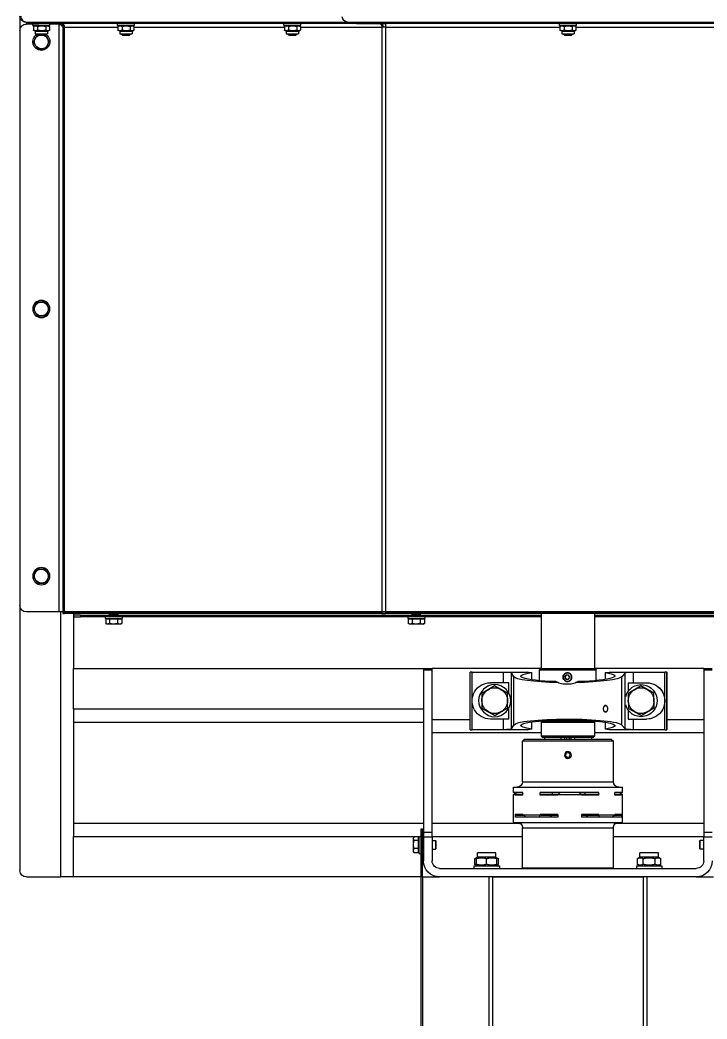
# Model space of a CAD drawing. Extents: x -3873 to 164127, y 7129 to 96529.
# Drawn here: x 59264 to 59907, y 23815 to 24750 of the extents above; entities that cross this region are included whole.
import ezdxf

# ---------------------------------------------------------------- set-up
doc = ezdxf.new("R2010")
doc.units = 0
doc.layers.add('LAYOUT-KROMEKA', color=1, linetype='CONTINUOUS')

# ---------------------------------------------------------------- blocks, each defined once
blk = doc.blocks.new('artik seperatoru-ust')
at = {"layer": 'LAYOUT-KROMEKA'}
for p, q in [((840, 455.23), (840, 25)), ((841.5, 25), (841.5, 455.23)), ((1396.5, -206), (1396.5, 206)), ((843, 170.47), (843, -170.47)), ((844.5, 170.47), (844.5, -170.47)), ((844.5, -170.47), (844.5, 170.47)), ((1391.6, 7.5), (1391.6, 170.47)), ((1395, 170.47), (1395, -170.47)), ((596.5, 120), (596.5, 136.06)), ((633.8, 135), (633.8, 127)), ((638.29, 127), (638.29, 135)), ((789.99, 135), (789.99, 127)), ((791.5, 127), (791.5, 135)), ((611.5, 127), (633.8, 127)), ((622.5, 127), (622.5, 123.87)), ((622.5, 123.87), (630.5, 123.87)), ((623.27, 123.1), (622.5, 123.87)), ((629.73, 123.1), (623.27, 123.1)), ((629.73, 123.1), (630.5, 123.87)), ((630.5, 127), (630.5, 123.87)), ((638.29, 127), (633.8, 127)), ((634.5, 42.5), (634.5, 127)), ((789.99, 127), (638.29, 127)), ((646.5, 127), (646.5, 44.37)), ((731.5, 127), (731.5, 25)), ((743.5, 127), (743.5, 92.88)), ((791.5, 127), (789.99, 127)), ((791.5, 127), (791.5, 25.4)), ((596.5, 120), (596.5, -120)), ((604.5, -120), (604.5, 120)), ((607, 88.01), (604.5, 88.01)), ((607, 64.01), (607, 88.01)), ((607, 84.71), (608.31, 86.98)), ((608.31, 86.98), (613.69, 86.98)), ((615, 84.71), (613.69, 86.98)), ((615, 84.71), (615, 67.31)), ((615, 84.71), (619, 84.71)), ((619, 84.71), (619, 67.31)), ((734.3, 92.88), (734.3, 92.6)), ((734.3, 92.88), (788.3, 92.88)), ((734.3, 90.67), (734.3, 92.6)), ((734.3, 92.6), (788.3, 92.6)), ((734.3, 90.67), (734.3, 61.34)), ((734.3, 90.67), (761.3, 90.67)), ((761.3, 90.67), (788.3, 90.67)), ((788.3, 92.6), (788.3, 92.88)), ((788.3, 92.6), (788.3, 90.67)), ((788.3, 61.34), (788.3, 90.67)), ((608.31, 81.5), (613.69, 81.5)), ((596.5, 73.94), (1.5, 73.94)), ((596.5, 70.47), (1.5, 70.47)), ((596.5, -70.47), (596.5, 70.47)), ((607, 67.31), (608.31, 65.04)), ((608.31, 70.53), (613.69, 70.53)), ((615, 67.31), (613.69, 65.04)), ((615, 67.31), (619, 67.31)), ((744.3, 73.67), (744.3, 73.64)), ((744.3, 56.28), (744.3, 73.64)), ((778.3, 73.64), (778.3, 73.67)), ((778.3, 56.28), (778.3, 73.64)), ((607, 64.01), (604.5, 64.01)), ((608.31, 65.04), (613.69, 65.04)), ((734.3, 61.34), (734.3, 38.68)), ((734.3, 61.34), (744.3, 61.34)), ((752.8, 56.28), (744.3, 56.28)), ((778.3, 56.28), (770.2, 56.28)), ((778.3, 61.34), (788.3, 61.34)), ((788.3, 38.68), (788.3, 61.34)), ((647.6, -51), (647.6, 51)), ((647.6, 51), (673.6, 51)), ((652.6, 50.15), (652.6, 12.79)), ((655.1, 50.15), (652.6, 50.15)), ((655.1, 50.15), (654.1, 49.17)), ((654.1, 49.17), (654.1, 43.27)), ((655.1, 50.15), (655.1, 43.96)), ((673.6, 49.66), (673.1, 50.15)), ((673.6, 50.15), (673.1, 50.15)), ((673.1, 50.15), (673.1, 43.96)), ((673.6, 50.15), (673.6, 51)), ((675.6, 49), (673.6, 51)), ((673.6, 50.15), (673.6, 49.66)), ((674.1, 49.17), (673.6, 49.66)), ((674.1, 43.96), (674.1, 49.17)), ((675.6, 51), (680.6, 51)), ((675.6, 51), (675.6, 43.96)), ((680.6, -51), (680.6, 51)), ((738.71, 50.52), (735.14, 53.65)), ((735.14, 53.65), (787.46, 53.65)), ((738.71, 50.52), (783.89, 50.52)), ((787.46, 53.65), (783.89, 50.52)), ((604.5, 42.4), (604.6, 42.5)), ((604.6, 42.5), (604.6, -42.5)), ((604.6, 42.5), (642.6, 42.5)), ((642.6, -42.5), (642.6, 42.5)), ((654.6, 43.96), (655.1, 43.96)), ((654.6, 28.91), (654.6, 43.96)), ((673.1, 43.96), (675.6, 43.96)), ((685.6, -42.5), (685.6, 42.5)), ((685.6, 42.5), (723.6, 42.5)), ((723.6, 42.5), (723.6, -42.5)), ((725.6, 40.5), (723.6, 42.5)), ((725.6, -40.5), (725.6, 40.5)), ((734.3, 38.68), (734.84, 34.72)), ((787.76, 34.72), (788.3, 38.68)), ((654.6, 28.62), (654.1, 28.34)), ((654.1, 28.34), (654.1, 12.79)), ((655.1, 28.91), (654.6, 28.62)), ((654.6, 28.91), (655.1, 28.91)), ((654.6, 28.91), (654.6, 28.62)), ((655.1, 28.91), (655.1, 12.79)), ((673.1, 28.91), (673.1, 12.79)), ((673.1, 28.91), (675.6, 28.91)), ((674.1, 28.34), (673.1, 28.91)), ((674.1, 12.54), (674.1, 28.34)), ((675.6, 28.91), (675.6, -25.86)), ((741.36, 34.72), (734.84, 34.72)), ((787.76, 34.72), (781.24, 34.72)), ((727.35, 21.95), (725.6, 21.95)), ((727.35, 21.95), (727.35, 6.25)), ((727.4, 18.75), (727.35, 18.75)), ((727.4, 24), (728.4, 25)), ((727.4, -24), (727.4, 24)), ((728.4, 25), (728.4, -25)), ((741.3, 25), (728.4, 25)), ((741.3, -25), (741.3, 25)), ((742.3, 24), (741.3, 25)), ((742.3, 25.4), (742.44, 25.54)), ((742.3, -25.4), (742.3, 25.4)), ((780.25, 26.5), (790.4, 26.5)), ((790.4, -26.5), (790.4, 26.5)), ((791.5, 25.4), (790.4, 26.5)), ((791.5, -25.4), (791.5, 25.4)), ((843, 25), (791.5, 25)), ((655.1, 12.79), (652.6, 12.79)), ((673.6, 12.79), (673.1, 12.79)), ((673.6, -9.27), (673.6, 12.79)), ((673.73, 12.64), (674.1, 12.54)), ((674.1, 16.15), (675.6, 16.15)), ((674.1, 12.54), (674.1, 12.18)), ((675.5, 16.15), (675.5, 10.47)), ((708.32, -0.38), (709.13, 1.78)), ((709.13, 1.78), (711.41, 2.16)), ((711.41, 2.16), (712.88, 0.38)), ((712.88, 0.38), (712.07, -1.78)), ((727.35, 6.25), (725.6, 6.25)), ((725.6, 3.15), (727.35, 3.15)), ((727.35, 1.25), (725.6, 1.25)), ((727.35, 6.25), (727.35, 3.15)), ((727.35, 1.25), (727.35, 3.15)), ((743.4, -8.39), (743.4, 6.81)), ((781.5, 0.67), (783.5, 1.83)), ((781.5, -1.64), (781.5, 0.67)), ((783.5, 1.83), (785.5, 0.67)), ((785.5, 0.67), (785.5, -1.64)), ((1384.1, 3.23), (1384.87, 4)), ((1384.1, -3.23), (1384.1, 3.23)), ((1384.87, 4), (1384.87, -4)), ((1385.4, 4), (1384.87, 4)), ((1385.4, -5.8), (1385.4, 5.8)), ((1387.9, 5.8), (1385.4, 5.8)), ((1387.9, 5.8), (1388.78, 7.33)), ((1387.9, -5.8), (1387.9, 5.8)), ((1392.42, 7.5), (1388.88, 7.5)), ((1392.42, 4.03), (1388.88, 4.03)), ((1393.4, 5.8), (1392.52, 7.33)), ((1393.4, 8), (1393.4, -8)), ((1393.4, 8), (1395, 8)), ((652.6, -9.27), (652.6, -49.37)), ((655.1, -9.27), (652.6, -9.27)), ((654.1, -9.27), (654.1, -25.36)), ((655.1, -9.27), (655.1, -25.86)), ((673.6, -9.27), (673.1, -9.27)), ((673.1, -9.27), (673.1, -25.86)), ((674.1, -9.09), (673.69, -9.16)), ((674.1, -8.69), (674.1, -9.09)), ((674.1, -25.36), (674.1, -9.09)), ((675.5, -7.05), (675.5, -14.45)), ((709.79, -2.16), (708.32, -0.38)), ((712.07, -1.78), (709.79, -2.16)), ((727.35, -1.25), (725.6, -1.25)), ((727.35, -3.15), (725.6, -3.15)), ((725.6, -6.25), (727.35, -6.25)), ((727.35, -3.15), (727.35, -1.25)), ((727.35, -3.15), (727.35, -6.25)), ((727.35, -6.25), (727.35, -21.95)), ((781.5, -1.61), (783.5, -2.76)), ((783.5, -2.79), (781.5, -1.64)), ((783.5, -2.76), (785.5, -1.61)), ((785.5, -1.64), (783.5, -2.79)), ((783.5, -2.76), (783.5, -2.79)), ((1384.1, -3.23), (1384.87, -4)), ((1385.4, -4), (1384.87, -4)), ((1387.9, -5.8), (1385.4, -5.8)), ((1387.9, -5.8), (1388.78, -7.33)), ((1392.42, -3.47), (1388.88, -3.47)), ((1392.42, -7.5), (1388.88, -7.5)), ((1391.6, -170.47), (1391.6, -7.5)), ((1393.4, -5.8), (1392.52, -7.33)), ((1393.4, -8), (1395, -8)), ((674.1, -14.45), (675.6, -14.45)), ((654.1, -25.36), (654.6, -25.61)), ((654.6, -25.61), (655.1, -25.86)), ((654.6, -25.61), (654.6, -25.86)), ((654.6, -25.86), (655.1, -25.86)), ((654.6, -42.02), (654.6, -25.86)), ((673.1, -25.86), (674.1, -25.36)), ((673.1, -25.86), (675.6, -25.86)), ((727.35, -21.95), (725.6, -21.95)), ((727.4, -18.75), (727.35, -18.75)), ((727.4, -24), (728.4, -25)), ((741.3, -25), (728.4, -25)), ((731.5, -25), (731.5, -127)), ((742.3, -24), (741.3, -25)), ((742.3, -25.4), (742.54, -25.64)), ((780.13, -26.5), (790.4, -26.5)), ((791.5, -25.4), (790.4, -26.5)), ((843, -25), (791.5, -25)), ((791.5, -25.4), (791.5, -127)), ((840, -25), (840, -455.77)), ((841.5, -455.77), (841.5, -25)), ((734.84, -33.71), (734.3, -37.51)), ((734.3, -37.51), (734.3, -37.23)), ((734.3, -37.23), (734.34, -37.23)), ((734.84, -33.71), (741.66, -33.71)), ((780.94, -33.71), (787.76, -33.71)), ((788.3, -37.51), (787.76, -33.71)), ((788.26, -37.23), (788.3, -37.23)), ((788.3, -37.23), (788.3, -37.51)), ((604.5, -42.4), (604.6, -42.5)), ((604.6, -42.5), (642.6, -42.5)), ((634.5, -127), (634.5, -42.5)), ((646.5, -44.37), (646.5, -127)), ((654.1, -41.32), (654.1, -48.4)), ((654.6, -42.02), (655.1, -42.02)), ((655.1, -42.02), (655.1, -49.37)), ((673.1, -42.02), (673.1, -49.37)), ((673.1, -42.02), (675.6, -42.02)), ((674.1, -48.4), (674.1, -42.02)), ((675.6, -42.02), (675.6, -51)), ((685.6, -42.5), (707.28, -42.5)), ((713.92, -42.5), (723.6, -42.5)), ((725.6, -40.5), (723.6, -42.5)), ((734.3, -37.51), (734.3, -60.17)), ((788.3, -60.17), (788.3, -37.51)), ((647.6, -51), (673.6, -51)), ((655.1, -49.37), (652.6, -49.37)), ((654.1, -48.4), (655.1, -49.37)), ((673.1, -49.37), (673.6, -48.89)), ((673.6, -49.37), (673.1, -49.37)), ((673.6, -48.89), (674.1, -48.4)), ((673.6, -48.89), (673.6, -49.37)), ((675.6, -49), (673.6, -51)), ((673.6, -51), (673.6, -49.37)), ((675.6, -51), (680.6, -51)), ((735.14, -52.73), (738.71, -50.68)), ((735.14, -52.73), (787.46, -52.73)), ((738.71, -50.68), (783.89, -50.68)), ((744.3, -55.18), (754.56, -55.18)), ((744.3, -55.18), (744.3, -72.54)), ((768.44, -55.18), (778.3, -55.18)), ((778.3, -55.18), (778.3, -72.54)), ((783.89, -50.68), (787.46, -52.73)), ((607, -64.01), (604.5, -64.01)), ((607, -88.01), (607, -64.01)), ((607.46, -66.51), (608.31, -65.04)), ((608.31, -65.04), (613.69, -65.04)), ((614.54, -66.51), (613.69, -65.04)), ((734.3, -60.17), (744.3, -60.17)), ((734.3, -60.17), (734.3, -89.5)), ((778.3, -60.17), (788.3, -60.17)), ((788.3, -89.5), (788.3, -60.17)), ((596.5, -70.47), (1.5, -70.47)), ((596.5, -73.94), (1.5, -73.94)), ((607, -67.31), (607.46, -66.51)), ((608.31, -66.51), (613.69, -66.51)), ((615, -67.31), (614.54, -66.51)), ((615, -67.31), (615, -84.71)), ((615, -67.31), (619, -67.31)), ((619, -67.31), (619, -84.71)), ((608.31, -76.01), (613.69, -76.01)), ((607, -88.01), (604.5, -88.01)), ((607, -84.71), (607.46, -85.51)), ((607.46, -85.51), (608.31, -86.98)), ((608.31, -85.51), (613.69, -85.51)), ((608.31, -86.98), (613.69, -86.98)), ((614.54, -85.51), (613.69, -86.98)), ((615, -84.71), (614.54, -85.51)), ((615, -84.71), (619, -84.71)), ((734.3, -89.5), (760.22, -89.5)), ((734.3, -91.37), (734.3, -89.5)), ((734.3, -91.37), (788.3, -91.37)), ((743.5, -91.37), (743.5, -127)), ((762.38, -89.5), (788.3, -89.5)), ((788.3, -89.5), (788.3, -91.37)), ((596.5, -136.06), (596.5, -120)), ((633.8, -127), (611.5, -127)), ((623.27, -123.1), (622.5, -123.87)), ((630.5, -123.87), (622.5, -123.87)), ((622.5, -127), (622.5, -123.87)), ((623.27, -123.1), (629.73, -123.1)), ((629.73, -123.1), (630.5, -123.87)), ((630.5, -127), (630.5, -123.87)), ((633.8, -127), (638.29, -127)), ((633.8, -127), (633.8, -135)), ((638.29, -135), (638.29, -127)), ((638.29, -127), (789.99, -127)), ((789.99, -127), (791.5, -127)), ((789.99, -127), (789.99, -135)), ((791.5, -135), (791.5, -127)), ((596.5, -136.06), (1.5, -136.06)), ((596.5, -137.5), (1.5, -137.5)), ((596.5, -136), (635.5, -136)), ((596.5, -136.06), (596.5, -137.5)), ((596.5, -137.5), (596.5, -462.5)), ((635.5, -137.5), (596.5, -137.5)), ((633.8, -135), (611.5, -135)), ((618.5, -139.1), (618.5, -137.5)), ((618.5, -139.1), (634.5, -139.1)), ((619, -139.7), (619, -143.82)), ((619, -139.7), (623.03, -139.7)), ((620.8, -139.7), (620.8, -139.1)), ((622.5, -135.35), (622.5, -135)), ((630.5, -135.35), (622.5, -135.35)), ((622.79, -136), (622.5, -135.35)), ((623.03, -139.7), (623.03, -143.82)), ((623.03, -139.7), (630.53, -139.7)), ((630.21, -136), (630.5, -135.35)), ((630.5, -135.35), (630.5, -135)), ((630.53, -139.7), (634, -139.7)), ((630.53, -139.7), (630.53, -143.82)), ((632.2, -139.7), (632.2, -139.1)), ((638.29, -135), (633.8, -135)), ((634, -139.7), (634, -143.82)), ((634.5, -136), (634.5, -135)), ((634.5, -139.1), (634.5, -137.5)), ((634.5, -462.5), (634.5, -139.1)), ((635.5, -136), (641.5, -136)), ((635.5, -136), (635.5, -137.5)), ((641.5, -137.5), (635.5, -137.5)), ((789.99, -135), (638.29, -135)), ((641.5, -137.5), (641.5, -136)), ((646.5, -135), (646.5, -462.5)), ((741.5, -462.5), (741.5, -135)), ((753.5, -135), (753.5, -462.5)), ((791.5, -135), (789.99, -135)), ((791.5, -462.5), (791.5, -135)), ((833.1, -135.27), (833.58, -134.44)), ((833.1, -135.27), (833.1, -136.29)), ((833.1, -136.29), (833.1, -142.06)), ((837.8, -134.27), (833.68, -134.27)), ((837.8, -138.31), (833.68, -138.31)), ((837.8, -134.27), (837.8, -138.31)), ((837.8, -136.07), (838.4, -136.07)), ((837.8, -138.31), (837.8, -145.81)), ((838.4, -149.77), (838.4, -133.77)), ((840, -133.77), (838.4, -133.77)), ((841.5, -138.06), (842.15, -137.77)), ((842.15, -145.77), (842.15, -137.77)), ((842.15, -137.77), (843, -137.77)), ((620, -144.4), (619.17, -143.92)), ((620, -144.4), (621.02, -144.4)), ((621.02, -144.4), (626.78, -144.4)), ((626.78, -144.4), (632.27, -144.4)), ((632.27, -144.4), (633, -144.4)), ((633, -144.4), (633.83, -143.92)), ((833.1, -142.06), (833.1, -147.54)), ((833.1, -147.54), (833.1, -148.27)), ((833.1, -148.27), (833.58, -149.1)), ((837.8, -145.81), (833.68, -145.81)), ((837.8, -149.27), (833.68, -149.27)), ((837.8, -145.81), (837.8, -149.27)), ((837.8, -147.47), (838.4, -147.47)), ((841.5, -145.49), (842.15, -145.77)), ((842.15, -145.77), (843, -145.77)), ((840, -149.77), (838.4, -149.77)), ((843, -173.94), (843, -170.47)), ((844.5, -170.47), (843, -170.47)), ((843, -173.94), (843, -471.06)), ((844.5, -173.94), (843, -173.94)), ((844.5, -173.94), (844.5, -170.47)), ((1391.6, -170.47), (844.5, -170.47)), ((844.5, -170.47), (844.5, -173.94)), ((1391.6, -173.94), (844.5, -173.94)), ((844.5, -173.94), (844.5, -471.06)), ((844.5, -471.06), (844.5, -173.94)), ((1395, -170.47), (1391.6, -170.47)), ((1391.6, -170.47), (1391.6, -173.94)), ((1391.6, -250.23), (1391.6, -173.94)), ((1396.5, -170.47), (1395, -170.47)), ((1395, -170.47), (1396.5, -170.47)), ((1395, -197.62), (1395, -170.47)), ((1395, -197.62), (1395, -494.75)), ((1396.5, -197.62), (1395, -197.62)), ((1395, -197.62), (1396.5, -197.62)), ((1396.5, -507.1), (1396.5, -206)), ((1385.4, -263.53), (1385.4, -251.93)), ((1387.9, -251.93), (1385.4, -251.93)), ((1387.9, -251.93), (1388.78, -250.4)), ((1387.9, -263.53), (1387.9, -251.93)), ((1392.42, -250.23), (1388.88, -250.23)), ((1393.4, -251.93), (1392.52, -250.4)), ((1393.4, -249.73), (1393.4, -265.73)), ((1393.4, -249.73), (1395, -249.73)), ((1384.1, -254.49), (1384.87, -253.73)), ((1384.1, -260.96), (1384.1, -254.49)), ((1384.1, -260.96), (1384.87, -261.73)), ((1384.87, -253.73), (1384.87, -261.73)), ((1385.4, -253.73), (1384.87, -253.73)), ((1385.4, -261.73), (1384.87, -261.73)), ((1392.42, -253.69), (1388.88, -253.69)), ((1392.42, -261.19), (1388.88, -261.19)), ((1387.9, -263.53), (1385.4, -263.53)), ((1387.9, -263.53), (1388.78, -265.06)), ((1392.42, -265.23), (1388.88, -265.23)), ((1391.6, -405.94), (1391.6, -265.23)), ((1393.4, -263.53), (1392.52, -265.06)), ((1393.4, -265.73), (1395, -265.73)), ((1384.1, -410.2), (1384.87, -409.44)), ((1384.1, -416.67), (1384.1, -410.2)), ((1384.87, -409.44), (1384.87, -417.44)), ((1385.4, -409.44), (1384.87, -409.44)), ((1385.4, -419.24), (1385.4, -407.64)), ((1387.9, -407.64), (1385.4, -407.64)), ((1387.9, -407.64), (1388.78, -406.11)), ((1387.9, -419.24), (1387.9, -407.64)), ((1392.42, -405.94), (1388.88, -405.94)), ((1392.42, -409.4), (1388.88, -409.4)), ((1393.4, -407.64), (1392.52, -406.11)), ((1393.4, -405.44), (1393.4, -421.44)), ((1393.4, -405.44), (1395, -405.44)), ((833.1, -418.27), (833.58, -417.44)), ((833.1, -418.27), (833.1, -419.29)), ((833.1, -419.29), (833.1, -425.06)), ((837.8, -417.27), (833.68, -417.27)), ((837.8, -417.27), (837.8, -421.31)), ((837.8, -419.07), (838.4, -419.07)), ((838.4, -432.77), (838.4, -416.77)), ((840, -416.77), (838.4, -416.77)), ((1384.1, -416.67), (1384.87, -417.44)), ((1385.4, -417.44), (1384.87, -417.44)), ((1387.9, -419.24), (1385.4, -419.24)), ((1387.9, -419.24), (1388.78, -420.76)), ((1392.42, -416.9), (1388.88, -416.9)), ((1393.4, -419.24), (1392.52, -420.76)), ((833.1, -425.06), (833.1, -430.54)), ((837.8, -421.31), (833.68, -421.31)), ((837.8, -428.81), (833.68, -428.81)), ((837.8, -421.31), (837.8, -428.81)), ((837.8, -428.81), (837.8, -432.27)), ((841.5, -421.06), (842.15, -420.77)), ((841.5, -428.49), (842.15, -428.77)), ((842.15, -428.77), (842.15, -420.77)), ((842.15, -420.77), (843, -420.77)), ((842.15, -428.77), (843, -428.77)), ((1392.42, -420.93), (1388.88, -420.93)), ((1391.6, -471.06), (1391.6, -420.93)), ((1393.4, -421.44), (1395, -421.44)), ((833.1, -430.54), (833.1, -431.27)), ((833.1, -431.27), (833.58, -432.1)), ((837.8, -432.27), (833.68, -432.27)), ((837.8, -430.47), (838.4, -430.47)), ((840, -432.77), (838.4, -432.77)), ((840, -461.77), (840, -455.77)), ((841.5, -455.77), (840, -455.77)), ((841.5, -455.77), (841.5, -461.77)), ((596.5, -462.5), (596.5, -474.5)), ((596.5, -462.5), (634.5, -462.5)), ((646.5, -462.5), (634.5, -462.5)), ((741.5, -462.5), (646.5, -462.5)), ((753.5, -462.5), (741.5, -462.5)), ((753.5, -462.5), (791.5, -462.5)), ((843, -462.5), (791.5, -462.5)), ((840, -461.77), (841.5, -461.77)), ((844.5, -474.5), (596.5, -474.5)), ((596.5, -506.5), (596.5, -474.5)), ((843, -472.5), (843, -471.06)), ((844.5, -471.06), (843, -471.06)), ((844.5, -472.5), (843, -472.5)), ((844.5, -472.5), (844.5, -471.06)), ((1391.6, -471.06), (844.5, -471.06)), ((844.5, -471.06), (844.5, -472.5)), ((844.5, -472.5), (844.5, -475.9)), ((1391.6, -472.5), (844.5, -472.5)), ((844.5, -475.9), (844.5, -506.5)), ((844.5, -475.9), (1394.65, -475.9)), ((1391.6, -471.06), (1391.6, -472.5)), ((1394.7, -474.5), (1394.08, -474.5)), ((1394.65, -475.9), (1394.65, -484.5)), ((1387.9, -486.7), (1388.78, -485.17)), ((1392.42, -485), (1388.88, -485)), ((1393.4, -486.7), (1392.52, -485.17)), ((1393.4, -484.5), (1393.4, -500.5)), ((1393.4, -484.5), (1395, -484.5)), ((1384.1, -489.27), (1384.87, -488.5)), ((1384.1, -495.73), (1384.1, -489.27)), ((1384.87, -488.5), (1384.87, -496.5)), ((1385.4, -488.5), (1384.87, -488.5)), ((1385.4, -498.3), (1385.4, -486.7)), ((1387.9, -486.7), (1385.4, -486.7)), ((1387.9, -498.3), (1387.9, -486.7)), ((1392.42, -488.47), (1388.88, -488.47)), ((1396.5, -494.75), (1395, -494.75)), ((1395, -494.75), (1396.5, -494.75)), ((1395, -506), (1395, -494.75)), ((1384.1, -495.73), (1384.87, -496.5)), ((1385.4, -496.5), (1384.87, -496.5)), ((1387.9, -498.3), (1385.4, -498.3)), ((1387.9, -498.3), (1388.78, -499.83)), ((1392.42, -495.97), (1388.88, -495.97)), ((1392.42, -500), (1388.88, -500)), ((1393.4, -498.3), (1392.52, -499.83)), ((1393.4, -500.5), (1395, -500.5)), ((1394.65, -500.5), (1394.65, -506.5)), ((850.5, -512.5), (602.5, -512.5)), ((1388.65, -512.5), (850.5, -512.5)), ((1401.9, -512.5), (1388.65, -512.5)), ((1396.5, -506), (1395, -506)), ((1395, -506), (1396.5, -506))]:
    blk.add_line(p, q, dxfattribs=at)
for centre, radius in [((710.6, 0), 3.23), ((761.5, -68.48), 15), ((878, -492.5), 8), ((1128, -492.5), 8)]:
    blk.add_circle(centre, radius, dxfattribs=at)
for centre, radius, start, end in [((611.5, 120), 15, 90, 180), ((611.5, 120), 7, 90, 180), ((761.5, 68.5), 15, 285.56245, 254.43755), ((761.5, 68.5), 12, 88.97293, 148.97293), ((761.5, 68.5), 12, 28.97293, 88.97293), ((761.5, 68.5), 12, 148.97293, 208.97293), ((761.5, 68.5), 12, 328.97293, 28.97293), ((761.5, 68.5), 12, 208.97293, 268.97293), ((761.5, 68.5), 12, 268.97293, 328.97293), ((642.6, 47.5), 5, 270, 0), ((685.6, 47.5), 5, 180, 270), ((642.6, -47.5), 5, 0, 90), ((685.6, -47.5), 5, 90, 180), ((761.5, -68.48), 12, 148.97293, 208.97293), ((761.5, -68.48), 12, 88.97293, 148.97293), ((761.5, -68.48), 12, 28.97293, 88.97293), ((761.5, -68.48), 12, 328.97293, 28.97293), ((761.5, -68.48), 12, 208.97293, 268.97293), ((761.5, -68.48), 12, 268.97293, 328.97293), ((611.5, -120), 15, 180, 270), ((611.5, -120), 7, 180, 270), ((1401.5, -206), 5, 180, 270), ((1391.6, -475.9), 3.4, 0, 90), ((878, -492.5), 6.5, 57.5, 117.5), ((1128, -492.5), 6.5, 57.5, 117.5), ((1378, -492.5), 8, 30, 330), ((1378, -492.5), 6.5, 57.5, 117.5), ((878, -492.5), 6.5, 177.5, 237.5), ((878, -492.5), 6.5, 117.5, 177.5), ((878, -492.5), 6.5, 297.5, 357.5), ((878, -492.5), 6.5, 357.5, 57.5), ((1128, -492.5), 6.5, 177.5, 237.5), ((1128, -492.5), 6.5, 117.5, 177.5), ((1128, -492.5), 6.5, 297.5, 357.5), ((1128, -492.5), 6.5, 357.5, 57.5), ((1378, -492.5), 6.5, 177.5, 237.5), ((1378, -492.5), 6.5, 117.5, 177.5), ((1378, -492.5), 6.5, 297.5, 339.79478), ((1378, -492.5), 6.5, 20.20522, 57.5), ((878, -492.5), 6.5, 237.5, 297.5), ((1128, -492.5), 6.5, 237.5, 297.5), ((1378, -492.5), 6.5, 237.5, 297.5), ((602.5, -506.5), 6, 180, 270), ((850.5, -506.5), 6, 180, 270), ((1388.65, -506.5), 6, 270, 0)]:
    blk.add_arc(centre, radius, start, end, dxfattribs=at)
for centre, major_axis, ratio, start_param, end_param in [((761.3, 73.64), (17, 0), 0.999834, 0, 3.141593), ((761.3, 73.67), (-17, 0), 0.999834, 4.712389, 6.283185), ((761.3, 73.67), (17, 0), 0.999834, 0, 1.570796), ((735.22, 61.2), (0.02, -7.6), 0.120607, 4.693895, 6.177425), ((787.38, 61.2), (0.02, 7.6), 0.120607, 3.247353, 4.730883), ((738.17, 0), (0.1, -44), 0.120607, 5.585038, 10.085938), ((738.17, 0), (-0.11, 50.8), 0.120607, 3.210365, 6.177425), ((784.43, 0), (-0.11, -50.8), 0.120607, 3.247353, 4.570082), ((784.43, 0), (0.1, 44), 0.120607, 5.622025, 7.631243), ((753.95, 35.23), (-2.96, 0), 0.719875, 5.519247, 7.047124), ((753.95, 35.23), (2.96, 0), 0.719875, 5.519247, 7.047124), ((803.6, 2.9), (-19.44, -20.94), 0.859897, 5.128158, 5.224077), ((783.5, -0.48), (-4, 0), 0.999834, 5.904709, 6.661662), ((783.5, -0.48), (4, 0), 0.999834, 0.378477, 2.763116), ((783.5, -0.48), (4, 0), 0.999834, 5.904709, 6.661662), ((803.6, 2.9), (-19.44, -20.94), 0.859897, 5.847997, 5.943916), ((784.43, 0), (-0.11, -50.8), 0.120607, 4.891683, 6.214413), ((783.5, -0.48), (-4, 0), 0.999834, 0.378477, 2.763116), ((784.43, 0), (0.1, 44), 0.120607, 1.830522, 3.83974), ((735.22, -60.31), (0.02, -7.6), 0.120607, 3.210365, 4.693895), ((787.38, -60.31), (0.02, 7.6), 0.120607, 4.730883, 6.214413), ((761.3, -72.54), (-17, 0), 0.999834, 0, 3.141593), ((1391.6, -176.34), (4.9, 0), 0.707107, 0.803936, 1.570796), ((1391.6, -176.34), (3.4, 0), 0.707107, 0, 1.570796), ((1391.6, -473.47), (3.4, 0), 0.707107, 0, 1.570796)]:
    blk.add_ellipse(centre, major_axis=major_axis, ratio=ratio, start_param=start_param, end_param=end_param, dxfattribs=at)
blk.add_ellipse((783.5, -0.48), major_axis=(-3.96, 0), ratio=0.999834, dxfattribs=at)
for points, weights in [([(608.31, 86.98), (606.73, 84.24), (608.31, 81.5)], [1, 1.15470053838, 1]), ([(613.69, 81.5), (615.27, 84.24), (613.69, 86.98)], [1, 1.15470053838, 1]), ([(608.31, 81.5), (606.73, 76.01), (608.31, 70.53)], [1, 1.15470053838, 1]), ([(613.69, 70.53), (615.27, 76.01), (613.69, 81.5)], [1, 1.15470053838, 1]), ([(751.22, 74.69), (752.87, 77.44), (754.79, 80.62)], [1, 1.0379548493, 1]), ([(754.79, 80.62), (758.5, 80.56), (761.72, 80.5)], [1, 1.0379548493, 1]), ([(761.72, 80.5), (764.93, 80.44), (768.64, 80.37)], [1, 1.0379548493, 1]), ([(768.64, 80.37), (770.44, 77.13), (772, 74.31)], [1, 1.0379548493, 1]), ([(608.31, 70.53), (606.73, 67.79), (608.31, 65.04)], [1, 1.15470053838, 1]), ([(613.69, 65.04), (615.27, 67.79), (613.69, 70.53)], [1, 1.15470053838, 1]), ([(747.65, 68.75), (749.56, 71.93), (751.22, 74.69)], [1, 1.0379548493, 1]), ([(751, 62.69), (749.44, 65.5), (747.65, 68.75)], [1, 1.0379548493, 1]), ([(775.35, 68.25), (773.44, 65.07), (771.78, 62.31)], [1, 1.0379548493, 1]), ([(772, 74.31), (773.56, 71.5), (775.35, 68.25)], [1, 1.0379548493, 1]), ([(754.36, 56.63), (752.56, 59.87), (751, 62.69)], [1, 1.0379548493, 1]), ([(761.28, 56.5), (758.07, 56.56), (754.36, 56.63)], [1, 1.0379548493, 1]), ([(768.21, 56.38), (764.5, 56.44), (761.28, 56.5)], [1, 1.0379548493, 1]), ([(771.78, 62.31), (770.13, 59.56), (768.21, 56.38)], [1, 1.0379548493, 1]), ([(1388.88, 7.5), (1387.8, 5.77), (1388.88, 4.03)], [1, 1.15470053838, 1]), ([(1388.88, 4.03), (1387.8, 0.28), (1388.88, -3.47)], [1, 1.15470053838, 1]), ([(1392.42, 4.03), (1393.5, 5.77), (1392.42, 7.5)], [1, 1.15470053838, 1]), ([(1392.42, -3.47), (1393.5, 0.28), (1392.42, 4.03)], [1, 1.15470053838, 1]), ([(1388.88, -3.47), (1387.8, -5.48), (1388.88, -7.5)], [1, 1.15470053838, 1]), ([(1388.88, -7.5), (1388.83, -7.41), (1388.78, -7.33)], [1, 1.00671191316, 1.01284141362]), ([(1392.42, -7.5), (1393.5, -5.48), (1392.42, -3.47)], [1, 1.15470053838, 1]), ([(1392.52, -7.33), (1392.47, -7.41), (1392.42, -7.5)], [1.01284141362, 1.00671191316, 1]), ([(608.31, -65.04), (607.86, -65.82), (607.66, -66.51)], [1, 1.03934546673, 1.0586772248]), ([(614.34, -66.51), (614.14, -65.82), (613.69, -65.04)], [1.0586772248, 1.03934546673, 1]), ([(747.65, -68.23), (749.56, -65.05), (751.22, -62.29)], [1, 1.0379548493, 1]), ([(751.22, -62.29), (752.87, -59.54), (754.79, -56.35)], [1, 1.0379548493, 1]), ([(754.79, -56.35), (758.5, -56.42), (761.72, -56.48)], [1, 1.0379548493, 1]), ([(761.72, -56.48), (764.93, -56.54), (768.64, -56.6)], [1, 1.0379548493, 1]), ([(768.64, -56.6), (770.44, -59.85), (772, -62.66)], [1, 1.0379548493, 1]), ([(772, -62.66), (773.56, -65.48), (775.35, -68.73)], [1, 1.0379548493, 1]), ([(608.31, -66.51), (606.73, -71.26), (608.31, -76.01)], [1, 1.15470053838, 1]), ([(607.46, -66.51), (607.46, -66.51), (608.31, -66.51)], [1.07735026919, 1.07735026919, 1]), ([(613.69, -76.01), (615.27, -71.26), (613.69, -66.51)], [1, 1.15470053838, 1]), ([(613.69, -66.51), (614.54, -66.51), (614.54, -66.51)], [1, 1.07735026919, 1.07735026919]), ([(751, -74.29), (749.44, -71.48), (747.65, -68.23)], [1, 1.0379548493, 1]), ([(754.36, -80.35), (752.56, -77.1), (751, -74.29)], [1, 1.0379548493, 1]), ([(771.78, -74.66), (770.13, -77.42), (768.21, -80.6)], [1, 1.0379548493, 1]), ([(775.35, -68.73), (773.44, -71.91), (771.78, -74.66)], [1, 1.0379548493, 1]), ([(608.31, -76.01), (606.73, -80.76), (608.31, -85.51)], [1, 1.15470053838, 1]), ([(613.69, -85.51), (615.27, -80.76), (613.69, -76.01)], [1, 1.15470053838, 1]), ([(761.28, -80.48), (758.07, -80.42), (754.36, -80.35)], [1, 1.0379548493, 1]), ([(768.21, -80.6), (764.5, -80.53), (761.28, -80.48)], [1, 1.0379548493, 1]), ([(608.31, -85.51), (607.46, -85.51), (607.46, -85.51)], [1, 1.07735026919, 1.07735026919]), ([(607.66, -85.51), (607.86, -86.21), (608.31, -86.98)], [1.0586772248, 1.03934546673, 1]), ([(614.54, -85.51), (614.54, -85.51), (613.69, -85.51)], [1.07735026919, 1.07735026919, 1]), ([(613.69, -86.98), (614.14, -86.21), (614.34, -85.51)], [1, 1.03934546673, 1.0586772248]), ([(833.68, -134.27), (833.1, -135.36), (833.1, -136.29)], [1, 1.0379548493, 1]), ([(833.1, -136.29), (833.1, -137.23), (833.68, -138.31)], [1, 1.0379548493, 1]), ([(833.68, -138.31), (833.1, -140.32), (833.1, -142.06)], [1, 1.0379548493, 1]), ([(833.58, -134.44), (833.63, -134.36), (833.68, -134.27)], [1.0062027321, 1.0034072363, 1]), ([(619.17, -143.92), (619.09, -143.87), (619, -143.82)], [1.00620273209, 1.00340723629, 1]), ([(619, -143.82), (620.08, -144.4), (621.02, -144.4)], [1, 1.0379548493, 1]), ([(621.02, -144.4), (621.95, -144.4), (623.03, -143.82)], [1, 1.0379548493, 1]), ([(623.03, -143.82), (625.04, -144.4), (626.78, -144.4)], [1, 1.0379548493, 1]), ([(626.78, -144.4), (628.52, -144.4), (630.53, -143.82)], [1, 1.0379548493, 1]), ([(630.53, -143.82), (631.46, -144.4), (632.27, -144.4)], [1, 1.0379548493, 1]), ([(632.27, -144.4), (633.07, -144.4), (634, -143.82)], [1, 1.0379548493, 1]), ([(833.1, -142.06), (833.1, -143.8), (833.68, -145.81)], [1, 1.0379548493, 1]), ([(833.68, -145.81), (833.1, -146.73), (833.1, -147.54)], [1, 1.0379548493, 1]), ([(833.1, -147.54), (833.1, -148.34), (833.68, -149.27)], [1, 1.0379548493, 1]), ([(1388.88, -250.23), (1387.8, -251.96), (1388.88, -253.69)], [1, 1.15470053838, 1]), ([(1392.42, -253.69), (1393.5, -251.96), (1392.42, -250.23)], [1, 1.15470053838, 1]), ([(1388.88, -253.69), (1387.8, -257.44), (1388.88, -261.19)], [1, 1.15470053838, 1]), ([(1388.88, -261.19), (1387.8, -263.21), (1388.88, -265.23)], [1, 1.15470053838, 1]), ([(1392.42, -261.19), (1393.5, -257.44), (1392.42, -253.69)], [1, 1.15470053838, 1]), ([(1392.42, -265.23), (1393.5, -263.21), (1392.42, -261.19)], [1, 1.15470053838, 1]), ([(1388.88, -265.23), (1388.83, -265.14), (1388.78, -265.06)], [1, 1.00671191316, 1.01284141362]), ([(1392.52, -265.06), (1392.47, -265.14), (1392.42, -265.23)], [1.01284141362, 1.00671191316, 1]), ([(1388.88, -405.94), (1387.8, -407.67), (1388.88, -409.4)], [1, 1.15470053838, 1]), ([(1388.88, -409.4), (1387.8, -413.15), (1388.88, -416.9)], [1, 1.15470053838, 1]), ([(1392.42, -409.4), (1393.5, -407.67), (1392.42, -405.94)], [1, 1.15470053838, 1]), ([(1392.42, -416.9), (1393.5, -413.15), (1392.42, -409.4)], [1, 1.15470053838, 1]), ([(833.68, -417.27), (833.1, -418.36), (833.1, -419.29)], [1, 1.0379548493, 1]), ([(833.1, -419.29), (833.1, -420.23), (833.68, -421.31)], [1, 1.0379548493, 1]), ([(833.58, -417.44), (833.63, -417.36), (833.68, -417.27)], [1.0062027321, 1.0034072363, 1]), ([(1388.88, -416.9), (1387.8, -418.92), (1388.88, -420.93)], [1, 1.15470053838, 1]), ([(1392.42, -420.93), (1393.5, -418.92), (1392.42, -416.9)], [1, 1.15470053838, 1]), ([(833.68, -421.31), (833.1, -423.32), (833.1, -425.06)], [1, 1.0379548493, 1]), ([(833.1, -425.06), (833.1, -426.8), (833.68, -428.81)], [1, 1.0379548493, 1]), ([(833.68, -428.81), (833.1, -429.73), (833.1, -430.54)], [1, 1.0379548493, 1]), ([(1388.88, -420.93), (1388.83, -420.85), (1388.78, -420.76)], [1, 1.00671191316, 1.01284141362]), ([(1392.52, -420.76), (1392.47, -420.85), (1392.42, -420.93)], [1.01284141362, 1.00671191316, 1]), ([(833.1, -430.54), (833.1, -431.34), (833.68, -432.27)], [1, 1.0379548493, 1]), ([(875, -486.73), (876.54, -485.93), (878.33, -485)], [1, 1.0379548493, 1]), ([(878.33, -485), (880.02, -486.08), (881.49, -487.02)], [1, 1.0379548493, 1]), ([(1125, -486.73), (1126.54, -485.93), (1128.33, -485)], [1, 1.0379548493, 1]), ([(1128.33, -485), (1130.02, -486.08), (1131.49, -487.02)], [1, 1.0379548493, 1]), ([(1375, -486.73), (1376.54, -485.93), (1378.33, -485)], [1, 1.0379548493, 1]), ([(1378.33, -485), (1380.02, -486.08), (1381.49, -487.02)], [1, 1.0379548493, 1]), ([(1388.88, -485), (1387.8, -486.73), (1388.88, -488.47)], [1, 1.15470053838, 1]), ([(1392.42, -488.47), (1393.5, -486.73), (1392.42, -485)], [1, 1.15470053838, 1]), ([(871.34, -495.97), (871.43, -493.96), (871.51, -492.22)], [1, 1.0379548493, 1]), ([(871.51, -492.22), (871.58, -490.48), (871.67, -488.47)], [1, 1.0379548493, 1]), ([(871.67, -488.47), (873.45, -487.54), (875, -486.73)], [1, 1.0379548493, 1]), ([(881.49, -487.02), (882.96, -487.95), (884.66, -489.03)], [1, 1.0379548493, 1]), ([(884.49, -492.78), (884.42, -494.52), (884.33, -496.53)], [1, 1.0379548493, 1]), ([(884.66, -489.03), (884.57, -491.04), (884.49, -492.78)], [1, 1.0379548493, 1]), ([(1121.34, -495.97), (1121.43, -493.96), (1121.51, -492.22)], [1, 1.0379548493, 1]), ([(1121.51, -492.22), (1121.58, -490.48), (1121.67, -488.47)], [1, 1.0379548493, 1]), ([(1121.67, -488.47), (1123.45, -487.54), (1125, -486.73)], [1, 1.0379548493, 1]), ([(1131.49, -487.02), (1132.96, -487.95), (1134.66, -489.03)], [1, 1.0379548493, 1]), ([(1134.49, -492.78), (1134.42, -494.52), (1134.33, -496.53)], [1, 1.0379548493, 1]), ([(1134.66, -489.03), (1134.57, -491.04), (1134.49, -492.78)], [1, 1.0379548493, 1]), ([(1371.34, -495.97), (1371.43, -493.96), (1371.51, -492.22)], [1, 1.0379548493, 1]), ([(1371.51, -492.22), (1371.58, -490.48), (1371.67, -488.47)], [1, 1.0379548493, 1]), ([(1371.67, -488.47), (1373.45, -487.54), (1375, -486.73)], [1, 1.0379548493, 1]), ([(1381.49, -487.02), (1382.88, -487.9), (1384.46, -488.91)], [1, 1.03579390884, 1.00407581678]), ([(1388.88, -488.47), (1387.8, -492.22), (1388.88, -495.97)], [1, 1.15470053838, 1]), ([(1392.42, -495.97), (1393.5, -492.22), (1392.42, -488.47)], [1, 1.15470053838, 1]), ([(874.51, -497.98), (873.04, -497.05), (871.34, -495.97)], [1, 1.0379548493, 1]), ([(877.67, -500), (875.98, -498.92), (874.51, -497.98)], [1, 1.0379548493, 1]), ([(881, -498.27), (879.46, -499.07), (877.67, -500)], [1, 1.0379548493, 1]), ([(884.33, -496.53), (882.55, -497.46), (881, -498.27)], [1, 1.0379548493, 1]), ([(1124.51, -497.98), (1123.04, -497.05), (1121.34, -495.97)], [1, 1.0379548493, 1]), ([(1127.67, -500), (1125.98, -498.92), (1124.51, -497.98)], [1, 1.0379548493, 1]), ([(1131, -498.27), (1129.46, -499.07), (1127.67, -500)], [1, 1.0379548493, 1]), ([(1134.33, -496.53), (1132.55, -497.46), (1131, -498.27)], [1, 1.0379548493, 1]), ([(1374.51, -497.98), (1373.04, -497.05), (1371.34, -495.97)], [1, 1.0379548493, 1]), ([(1377.67, -500), (1375.98, -498.92), (1374.51, -497.98)], [1, 1.0379548493, 1]), ([(1381, -498.27), (1379.46, -499.07), (1377.67, -500)], [1, 1.0379548493, 1]), ([(1384.33, -496.53), (1382.55, -497.46), (1381, -498.27)], [1, 1.0379548493, 1]), ([(1384.35, -495.99), (1384.34, -496.26), (1384.33, -496.53)], [1.00879660301, 1.00507757661, 1]), ([(1388.88, -495.97), (1387.8, -497.98), (1388.88, -500)], [1, 1.15470053838, 1]), ([(1388.88, -500), (1388.83, -499.91), (1388.78, -499.83)], [1, 1.00671191316, 1.01284141362]), ([(1392.42, -500), (1393.5, -497.98), (1392.42, -495.97)], [1, 1.15470053838, 1]), ([(1392.52, -499.83), (1392.47, -499.91), (1392.42, -500)], [1.01284141362, 1.00671191316, 1])]:
    blk.add_rational_spline(points, weights, degree=2, dxfattribs=at)
for points in [[(675.6, 48.51), (674.94, 49.06), (674.27, 49.61), (673.6, 50.15)], [(652.6, 41.18), (653.26, 42.11), (653.93, 43.04), (654.6, 43.96)], [(652.6, 29.4), (653.26, 29.24), (653.93, 29.08), (654.6, 28.91)], [(652.6, 18.9), (653.1, 18.22), (653.6, 17.53), (654.1, 16.85)], [(675.6, 10.35), (674.94, 11.16), (674.27, 11.98), (673.6, 12.79)], [(675.6, -6.93), (674.94, -7.71), (674.27, -8.49), (673.6, -9.27)], [(652.6, -17.16), (653.1, -16.48), (653.6, -15.81), (654.1, -15.14)], [(652.6, -26.55), (653.26, -26.33), (653.93, -26.1), (654.6, -25.86)], [(652.6, -39.2), (653.26, -40.14), (653.93, -41.08), (654.6, -42.02)], [(675.6, -47.9), (674.94, -48.4), (674.27, -48.89), (673.6, -49.37)], [(1394.65, -475.9), (1394.24, -474.88), (1393.84, -473.87), (1393.44, -473.04)]]:
    blk.add_open_spline(points, degree=3, dxfattribs=at)
for points, knots in [([(750.95, 35.26), (750.95, 35.39), (750.97, 35.53), (751.05, 35.8), (751.11, 35.94), (751.26, 36.19), (751.36, 36.32), (751.58, 36.53), (751.69, 36.62), (751.81, 36.71)], [4.458294, 4.458294, 4.458294, 4.458294, 5.017386, 5.017386, 5.576478, 5.576478, 6.13557, 6.13557, 6.647723, 6.647723, 6.647723, 6.647723]), ([(751.81, 33.76), (751.69, 33.85), (751.58, 33.95), (751.36, 34.18), (751.26, 34.3), (751.11, 34.57), (751.05, 34.71), (750.97, 34.99), (750.95, 35.13), (750.95, 35.26)], [2.268866, 2.268866, 2.268866, 2.268866, 2.781019, 2.781019, 3.340111, 3.340111, 3.899202, 3.899202, 4.458294, 4.458294, 4.458294, 4.458294]), ([(751.81, 36.71), (751.83, 36.72), (751.84, 36.73), (751.99, 36.83), (752.14, 36.91), (752.46, 37.06), (752.64, 37.13), (753, 37.23), (753.19, 37.27), (753.57, 37.32), (753.76, 37.33), (753.95, 37.33), (754.14, 37.33), (754.33, 37.32), (754.71, 37.27), (754.9, 37.23), (755.26, 37.13), (755.44, 37.06), (755.76, 36.91), (755.91, 36.83), (756.06, 36.73), (756.07, 36.72), (756.09, 36.71)], [15.543813, 15.543813, 15.543813, 15.543813, 15.607093, 15.607093, 16.164489, 16.164489, 16.721886, 16.721886, 17.279282, 17.279282, 17.836678, 17.836678, 17.836678, 18.394074, 18.394074, 18.951471, 18.951471, 19.508867, 19.508867, 20.066263, 20.066263, 20.129543, 20.129543, 20.129543, 20.129543]), ([(756.09, 33.76), (756.07, 33.75), (756.06, 33.74), (755.91, 33.63), (755.76, 33.53), (755.44, 33.37), (755.26, 33.3), (754.9, 33.18), (754.71, 33.14), (754.33, 33.08), (754.14, 33.07), (753.76, 33.07), (753.57, 33.08), (753.19, 33.14), (753, 33.18), (752.64, 33.3), (752.46, 33.37), (752.14, 33.53), (751.99, 33.63), (751.84, 33.74), (751.83, 33.75), (751.81, 33.76)], [6.625474, 6.625474, 6.625474, 6.625474, 6.688754, 6.688754, 7.24615, 7.24615, 7.803546, 7.803546, 8.360943, 8.360943, 8.918339, 8.918339, 9.475735, 9.475735, 10.033132, 10.033132, 10.590528, 10.590528, 11.147924, 11.147924, 11.211204, 11.211204, 11.211204, 11.211204]), ([(756.09, 36.71), (756.21, 36.62), (756.32, 36.53), (756.54, 36.32), (756.64, 36.19), (756.79, 35.94), (756.85, 35.8), (756.93, 35.53), (756.95, 35.39), (756.95, 35.26)], [11.185454, 11.185454, 11.185454, 11.185454, 11.697607, 11.697607, 12.256699, 12.256699, 12.815791, 12.815791, 13.374883, 13.374883, 13.374883, 13.374883]), ([(756.95, 35.26), (756.95, 35.13), (756.93, 34.99), (756.85, 34.71), (756.79, 34.57), (756.64, 34.3), (756.54, 34.18), (756.32, 33.95), (756.21, 33.85), (756.09, 33.76)], [13.374883, 13.374883, 13.374883, 13.374883, 13.933975, 13.933975, 14.493066, 14.493066, 15.052158, 15.052158, 15.564311, 15.564311, 15.564311, 15.564311]), ([(778.38, -9.05), (778.34, -8.92), (778.3, -8.78), (778, -7.81), (777.78, -6.95), (777.44, -5.23), (777.31, -4.36), (777.14, -2.64), (777.1, -1.77), (777.1, -0.08), (777.14, 0.78), (777.31, 2.52), (777.44, 3.38), (777.78, 5.11), (778, 5.97), (778.3, 6.96), (778.34, 7.09), (778.38, 7.22)], [32.790374, 32.790374, 32.790374, 32.790374, 33.18704, 33.18704, 35.734678, 35.734678, 38.282315, 38.282315, 40.829953, 40.829953, 43.37759, 43.37759, 45.925228, 45.925228, 48.472865, 48.472865, 48.869531, 48.869531, 48.869531, 48.869531]), ([(779.46, -0.48), (779.46, -0.24), (779.49, 0.02), (779.59, 0.52), (779.68, 0.76), (779.78, 1)], [5.895324, 5.895324, 5.895324, 5.895324, 6.638173, 6.638173, 7.366196, 7.366196, 7.366196, 7.366196]), ([(779.78, 1), (779.79, 1.01), (779.8, 1.03), (779.91, 1.3), (780.03, 1.53), (780.33, 1.97), (780.49, 2.17), (780.85, 2.53), (781.05, 2.69), (781.49, 2.99), (781.72, 3.11), (782.21, 3.32), (782.47, 3.4), (782.99, 3.5), (783.25, 3.52), (783.5, 3.52), (783.75, 3.52), (784.01, 3.5), (784.53, 3.4), (784.79, 3.32), (785.28, 3.11), (785.51, 2.99), (785.95, 2.69), (786.15, 2.53), (786.51, 2.17), (786.67, 1.97), (786.97, 1.53), (787.09, 1.3), (787.2, 1.03), (787.21, 1.01), (787.22, 1)], [-4.582445, -4.582445, -4.582445, -4.582445, -4.527695, -4.527695, -3.773088, -3.773088, -3.018481, -3.018481, -2.263861, -2.263861, -1.509241, -1.509241, -0.75462, -0.75462, 0, 0, 0, 0.75462, 0.75462, 1.509241, 1.509241, 2.263861, 2.263861, 3.018481, 3.018481, 3.773088, 3.773088, 4.527695, 4.527695, 4.582445, 4.582445, 4.582445, 4.582445]), ([(787.22, 1), (787.32, 0.76), (787.41, 0.52), (787.51, 0.02), (787.54, -0.24), (787.54, -0.48)], [16.2151, 16.2151, 16.2151, 16.2151, 16.943123, 16.943123, 17.685972, 17.685972, 17.685972, 17.685972]), ([(779.27, -11.29), (779.24, -11.21), (779.2, -11.13), (778.83, -10.24), (778.53, -9.41), (778.01, -7.72), (777.79, -6.86), (777.44, -5.13), (777.31, -4.26), (777.14, -2.54), (777.1, -1.7), (777.1, -0.86)], [113.089287, 113.089287, 113.089287, 113.089287, 113.346482, 113.346482, 115.913274, 115.913274, 118.480067, 118.480067, 121.046859, 121.046859, 123.551701, 123.551701, 123.551701, 123.551701]), ([(779.78, -1.96), (779.68, -1.73), (779.59, -1.48), (779.49, -0.99), (779.46, -0.73), (779.46, -0.48)], [4.424452, 4.424452, 4.424452, 4.424452, 5.152475, 5.152475, 5.895324, 5.895324, 5.895324, 5.895324]), ([(787.54, -0.48), (787.54, -0.73), (787.51, -0.99), (787.41, -1.48), (787.32, -1.73), (787.22, -1.96)], [17.685972, 17.685972, 17.685972, 17.685972, 18.428821, 18.428821, 19.156844, 19.156844, 19.156844, 19.156844]), ([(707.28, -42.5), (707.28, -42.5), (707.36, -42.49), (707.7, -42.47), (707.95, -42.45), (708.54, -42.42), (708.92, -42.4), (709.74, -42.38), (710.18, -42.37), (710.6, -42.37)], [1.5029603, 1.5029603, 1.5029603, 1.5029603, 1.6282069, 1.6282069, 1.7534536, 1.7534536, 1.8787003, 1.8787003, 2.0039471, 2.0039471, 2.0039471, 2.0039471]), ([(710.6, -42.37), (711.02, -42.37), (711.46, -42.38), (712.28, -42.4), (712.66, -42.42), (713.25, -42.45), (713.5, -42.47), (713.84, -42.49), (713.92, -42.5), (713.92, -42.5)], [0, 0, 0, 0, 0.1252468, 0.1252468, 0.2504935, 0.2504935, 0.3757402, 0.3757402, 0.5009868, 0.5009868, 0.5009868, 0.5009868]), ([(1391.6, -472.5), (1392.24, -472.5), (1392.89, -473.1), (1393.53, -474.05), (1393.9, -474.6), (1394.27, -475.25), (1394.65, -475.9)], [0, 0, 0, 0, 0.633249, 0.633249, 0.633249, 1, 1, 1, 1]), ([(1396.5, -507.1), (1396.5, -508.75), (1397.31, -510.39), (1398.62, -511.39), (1399.56, -512.1), (1400.73, -512.5), (1401.9, -512.5)], [0, 0, 0, 0, 0.91855, 0.91855, 0.91855, 1.570796, 1.570796, 1.570796, 1.570796]), ([(1401.9, -511.84), (1400.25, -511.66), (1398.61, -510.91), (1397.61, -509.8), (1396.9, -509.01), (1396.5, -508.06), (1396.5, -507.1)], [0, 0, 0, 0, 0.91855, 0.91855, 0.91855, 1.570796, 1.570796, 1.570796, 1.570796])]:
    blk.add_open_spline(points, degree=3, knots=knots, dxfattribs=at)

msp = doc.modelspace()

# ---------------------------------------------------------------- block references
at = {"layer": 'LAYOUT-KROMEKA', "xscale": -1, "rotation": 270}
msp.add_blockref('artik seperatoru-ust', (59776.81, 23351.27), dxfattribs=at)

doc.saveas('drawing.dxf')
